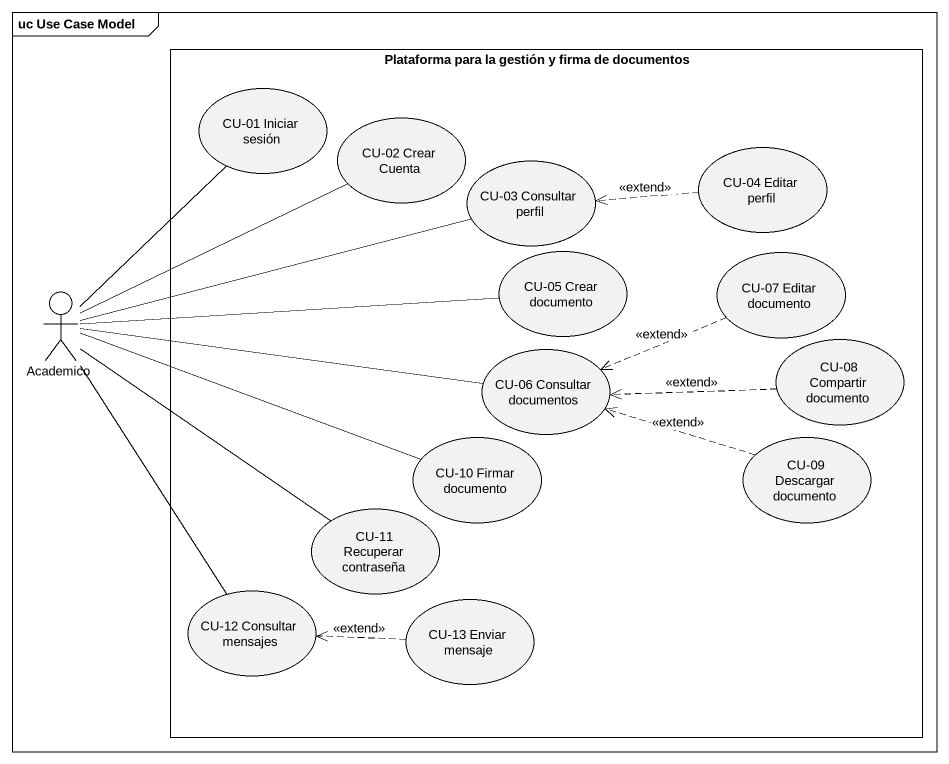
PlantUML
@startuml
mainframe uc Use Case Model
rectangle "Plataforma para la gestión y firma de documentos" as Plataforma_para_la_gestión {
  usecase "CU-01 Iniciar sesión" as CU_01_Iniciar_sesión
  usecase "CU-02 Crear Cuenta" as CU_02_Crear_Cuenta
  usecase "CU-03 Consultar perfil" as CU_03_Consultar_perfil
  usecase "CU-04 Editar perfil" as CU_04_Editar_perfil
  usecase "CU-05 Crear documento" as CU_05_Crear_documento
  usecase "CU-07 Editar documento" as CU_07_Editar_documento
  usecase "CU-08 Compartir documento" as CU_08_Compartir_documento
  usecase "CU-06 Consultar documentos" as CU_06_Consultar_documentos
  usecase "CU-10 Firmar documento" as CU_10_Firmar_documento
  usecase "CU-09 Descargar documento" as CU_09_Descargar_documento
  usecase "CU-11 Recuperar contraseña" as CU_11_Recuperar_contraseña
  usecase "CU-12 Consultar mensajes" as CU_12_Consultar_mensajes
  usecase "CU-13 Enviar mensaje" as CU_13_Enviar_mensaje
}
actor Academico
CU_04_Editar_perfil .left.> CU_03_Consultar_perfil : <<extend>>
Academico -up- CU_01_Iniciar_sesión
Academico -right- CU_02_Crear_Cuenta
Academico -right- CU_03_Consultar_perfil
Academico -right- CU_06_Consultar_documentos
Academico -right- CU_10_Firmar_documento
Academico -- CU_11_Recuperar_contraseña
Academico -- CU_12_Consultar_mensajes
CU_05_Crear_documento -left- Academico
CU_07_Editar_documento .left.> CU_06_Consultar_documentos : <<extend>>
CU_08_Compartir_documento .left.> CU_06_Consultar_documentos : <<extend>>
CU_09_Descargar_documento .left.> CU_06_Consultar_documentos : <<extend>>
CU_13_Enviar_mensaje .left.> CU_12_Consultar_mensajes : <<extend>>
@enduml
